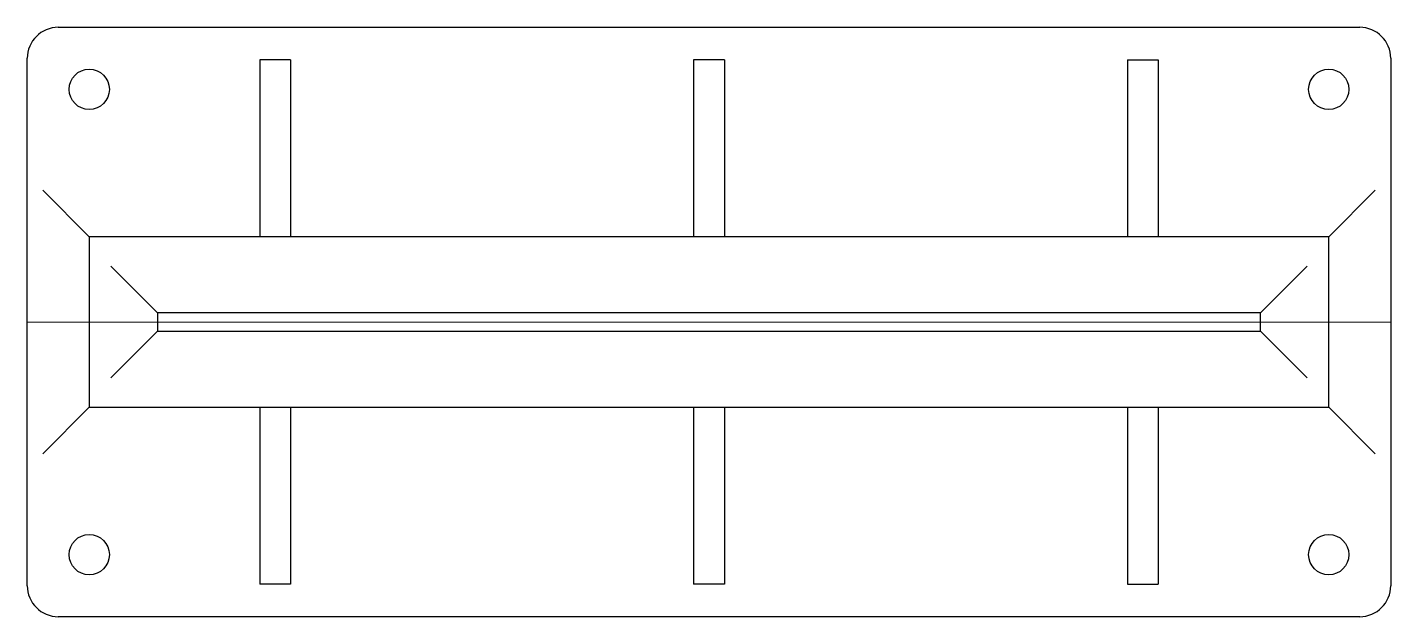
# Model space of a CAD drawing. Extents: x 0 to 4.4, y 0 to 1.9.
import ezdxf

# ---------------------------------------------------------------- set-up
doc = ezdxf.new("R2010")
doc.units = 0
doc.header["$MEASUREMENT"] = 0

msp = doc.modelspace()

# ---------------------------------------------------------------- linework, layer by layer
at = {"color": 7, "linetype": 'Continuous'}
for p, q in [((0.1, 1.9), (4.3, 1.9)), ((0, 0.1), (0, 1.8)), ((0.85, 1.7947), (0.75, 1.7947)), ((0.75, 1.7947), (0.75, 1.225)), ((0.85, 1.7947), (0.85, 1.225)), ((2.25, 1.7947), (2.15, 1.7947)), ((2.15, 1.7947), (2.15, 1.225)), ((2.25, 1.7947), (2.25, 1.225)), ((3.55, 1.7947), (3.65, 1.7947)), ((3.55, 1.7947), (3.55, 1.225)), ((3.65, 1.7947), (3.65, 1.225)), ((4.4, 1.8), (4.4, 0.1)), ((0.05, 1.375), (0.2, 1.225)), ((4.2, 1.225), (4.35, 1.375)), ((0.2, 1.225), (0.2, 0.675)), ((4.2, 1.225), (0.2, 1.225)), ((4.2, 0.675), (4.2, 1.225)), ((0.27, 1.13), (0.42, 0.98)), ((4.13, 1.13), (3.98, 0.98)), ((0.42, 0.98), (0.42, 0.92)), ((3.98, 0.98), (0.42, 0.98)), ((3.98, 0.92), (3.98, 0.98)), ((0.42, 0.92), (0.27, 0.77)), ((0.42, 0.92), (3.98, 0.92)), ((3.98, 0.92), (4.13, 0.77)), ((0.05, 0.525), (0.2, 0.675)), ((0.2, 0.675), (4.2, 0.675)), ((0.75, 0.675), (0.75, 0.1053)), ((0.85, 0.675), (0.85, 0.1053)), ((2.15, 0.675), (2.15, 0.1053)), ((2.25, 0.675), (2.25, 0.1053)), ((3.55, 0.675), (3.55, 0.1053)), ((3.65, 0.675), (3.65, 0.1053)), ((4.2, 0.675), (4.35, 0.525)), ((0.85, 0.1053), (0.75, 0.1053)), ((2.25, 0.1053), (2.15, 0.1053)), ((3.55, 0.1053), (3.65, 0.1053)), ((4.3, 0), (0.1, 0))]:
    msp.add_line(p, q, dxfattribs=at)
at = {"linetype": 'Continuous', "lineweight": 0, "flags": 128}
msp.add_lwpolyline([(0, 0.95), (4.4, 0.95)], dxfattribs=at)
at = {"color": 7, "linetype": 'Continuous'}
for centre in [(0.2, 1.7), (4.2, 1.7), (0.2, 0.2), (4.2, 0.2)]:
    msp.add_circle(centre, 0.065, dxfattribs=at)
for centre, start, end in [((0.1, 1.8), 90, 180), ((4.3, 1.8), 0, 90), ((0.1, 0.1), 180, 270), ((4.3, 0.1), 270, 0)]:
    msp.add_arc(centre, 0.1, start, end, dxfattribs=at)

doc.saveas('drawing.dxf')
